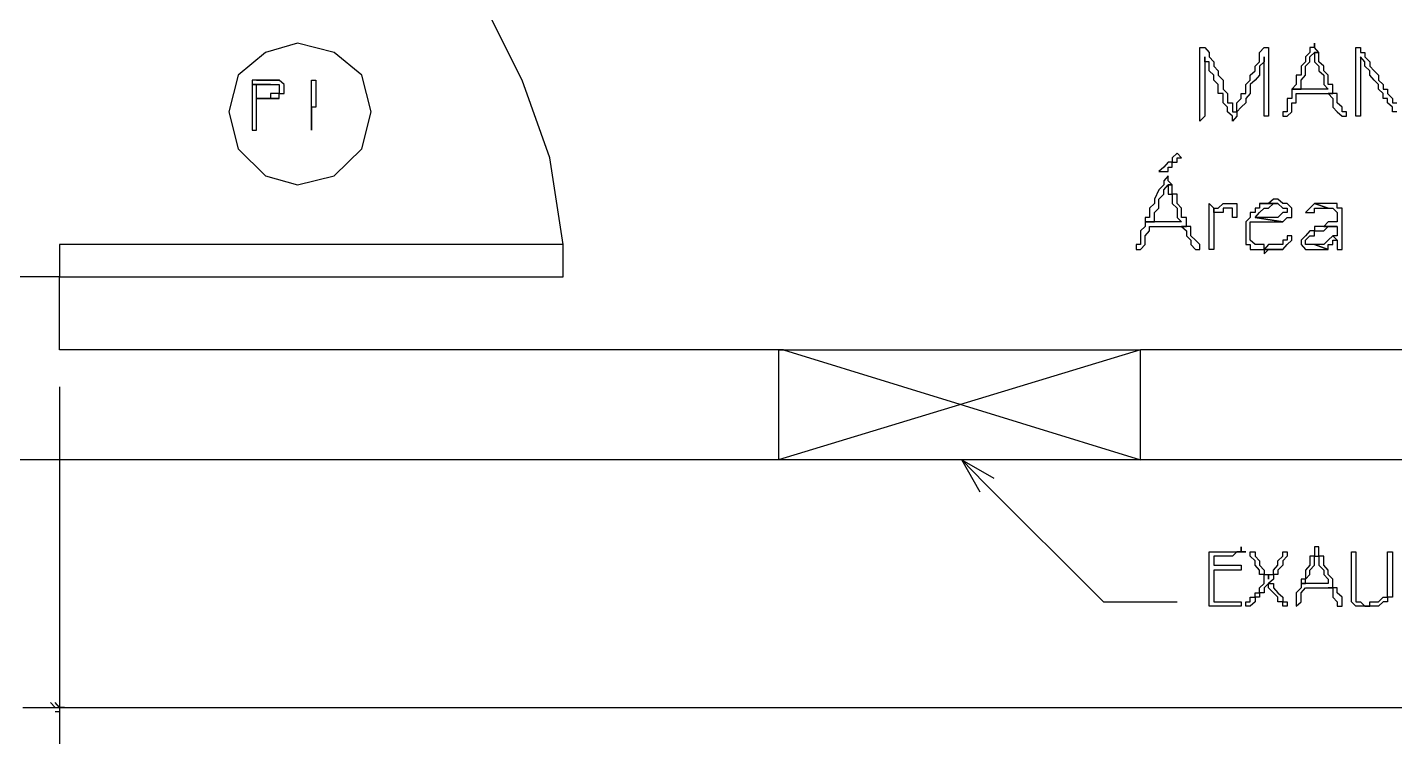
# Model space of a CAD drawing. Header units: millimetres. Extents: x -518.8 to -461.2, y 3.5 to 44.2.
# Drawn here: x -472.585 to -470.685, y 22.746 to 23.742 of the extents above; entities that cross this region are included whole.
import ezdxf

# ---------------------------------------------------------------- set-up
doc = ezdxf.new("R2010")
doc.units = ezdxf.units.MM
doc.header["$MEASUREMENT"] = 0
for name, color, linetype in [('10', 10, 'Continuous'), ('12', 12, 'Continuous'), ('16', 16, 'Continuous'), ('3', 3, 'Continuous'), ('5', 5, 'Continuous'), ('6', 6, 'Continuous'), ('8', 8, 'Continuous'), ('MYSOLIDS', 7, 'Continuous')]:
    doc.layers.add(name, color=color, linetype=linetype)

msp = doc.modelspace()

# ---------------------------------------------------------------- linework, layer by layer
at = {"layer": '10'}
for points in [[(-471.8406, 23.4398), (-472.5406, 23.4398), (-472.5406, 23.3947), (-471.8406, 23.3947), (-471.8406, 23.4398)], [(-472.5406, 23.3947), (-472.6933, 23.3947)], [(-472.5406, 23.2932), (-472.5406, 23.3947)], [(-471.0384, 23.1406), (-471.0384, 23.2932)]]:
    msp.add_lwpolyline(points, dxfattribs=at)
at = {"layer": '12'}
msp.add_lwpolyline([(-472.1075, 23.624), (-472.1203, 23.6751), (-472.1587, 23.7067), (-472.2098, 23.7195), (-472.2542, 23.7067), (-472.2925, 23.6751), (-472.3053, 23.624), (-472.2925, 23.5729), (-472.2542, 23.5353), (-472.2098, 23.5225), (-472.1587, 23.5353), (-472.1203, 23.5729), (-472.1075, 23.624)], dxfattribs=at)
at = {"layer": '16'}
for points in [[(-471.2609, 23.0954), (-471.2865, 23.1406), (-471.2421, 23.115)], [(-471.2865, 23.1406), (-471.2549, 23.1082), (-471.0895, 22.9428), (-470.9872, 22.9428)]]:
    msp.add_lwpolyline(points, dxfattribs=at)
at = {"layer": '3'}
for points in [[(-471.0384, 23.2932), (-471.5414, 23.1406)], [(-471.5346, 23.2932), (-471.0384, 23.1406)]]:
    msp.add_lwpolyline(points, dxfattribs=at)
at = {"layer": '5'}
for points in [[(-471.5346, 23.2932), (-472.5406, 23.2932)], [(-471.5346, 23.2932), (-471.5414, 23.2932), (-471.5414, 23.1406)], [(-470.0324, 23.2932), (-471.0384, 23.2932)], [(-471.5414, 23.1406), (-472.6933, 23.1406)], [(-470.0324, 23.1406), (-471.0384, 23.1406)]]:
    msp.add_lwpolyline(points, dxfattribs=at)
at = {"layer": '6'}
for points in [[(-471.8406, 23.4398), (-471.8594, 23.5601), (-471.8978, 23.6684), (-471.9489, 23.7706), (-472.0188, 23.8661), (-472.1075, 23.9488), (-472.203, 24.0127), (-472.3113, 24.0571), (-472.4263, 24.0887), (-472.5406, 24.0954)], [(-471.5414, 23.2932), (-471.0384, 23.2932)], [(-471.0384, 23.1406), (-471.5414, 23.1406)]]:
    msp.add_lwpolyline(points, dxfattribs=at)
at = {"layer": '8'}
for points in [[(-472.5406, 23.2421), (-472.5406, 22.7458)], [(-472.5918, 22.7962), (-468.479, 22.7962)], [(-472.5466, 22.7962), (-472.5534, 22.803)], [(-472.5466, 22.7962), (-472.5534, 22.803)], [(-472.5406, 22.803), (-472.5406, 22.7962), (-472.5339, 22.7962), (-472.5339, 22.7962), (-472.5406, 22.7962), (-472.5406, 22.7962), (-472.5466, 22.803)], [(-472.5406, 22.7902), (-472.5406, 22.7902), (-472.5406, 22.7902), (-472.5466, 22.7902)]]:
    msp.add_lwpolyline(points, dxfattribs=at)
at = {"layer": 'MYSOLIDS'}
for points in [[(-470.7963, 23.7195), (-470.7963, 23.7135), (-470.803, 23.7135), (-470.803, 23.7135), (-470.803, 23.7135), (-470.803, 23.7067), (-470.809, 23.7007), (-470.809, 23.6939), (-470.8151, 23.6879), (-470.8151, 23.6812), (-470.8151, 23.6751), (-470.8218, 23.6751), (-470.8218, 23.6751), (-470.8218, 23.6684), (-470.8218, 23.6624), (-470.8278, 23.6556), (-470.8278, 23.6556), (-470.8218, 23.6556), (-470.8151, 23.6556), (-470.8151, 23.6624), (-470.8151, 23.6684), (-470.8151, 23.6684), (-470.809, 23.6751), (-470.809, 23.6751), (-470.809, 23.6812), (-470.809, 23.6812), (-470.809, 23.6879), (-470.803, 23.6939), (-470.803, 23.6939), (-470.803, 23.7007), (-470.7963, 23.7067), (-470.7902, 23.7067), (-470.7963, 23.7135), (-470.7963, 23.7135), (-470.7963, 23.7195), (-470.7963, 23.7195)], [(-470.9489, 23.7007), (-470.9489, 23.6939), (-470.9489, 23.6879), (-470.9489, 23.6879), (-470.9489, 23.6812), (-470.9489, 23.6751), (-470.9489, 23.6751), (-470.9489, 23.6684), (-470.9489, 23.6624), (-470.9489, 23.6624), (-470.9489, 23.6556), (-470.9489, 23.6556), (-470.9489, 23.6496), (-470.9489, 23.6428), (-470.9489, 23.6368), (-470.9489, 23.6368), (-470.9489, 23.6308), (-470.9489, 23.624), (-470.9489, 23.624), (-470.9489, 23.618), (-470.9489, 23.618), (-470.9489, 23.618), (-470.9557, 23.6112), (-470.9557, 23.6112), (-470.9557, 23.618), (-470.9557, 23.618), (-470.9557, 23.618), (-470.9557, 23.618), (-470.9557, 23.624), (-470.9557, 23.624), (-470.9557, 23.624), (-470.9557, 23.6308), (-470.9557, 23.6368), (-470.9557, 23.6428), (-470.9557, 23.6428), (-470.9557, 23.6496), (-470.9557, 23.6556), (-470.9557, 23.6624), (-470.9557, 23.6624), (-470.9557, 23.6684), (-470.9557, 23.6751), (-470.9557, 23.6812), (-470.9557, 23.6812), (-470.9557, 23.6879), (-470.9557, 23.6939), (-470.9557, 23.6939), (-470.9557, 23.7007), (-470.9557, 23.7067), (-470.9557, 23.7067), (-470.9557, 23.7067), (-470.9557, 23.7067), (-470.9557, 23.7135), (-470.9557, 23.7135), (-470.9557, 23.7135), (-470.9557, 23.7135), (-470.9489, 23.7135), (-470.9489, 23.7135), (-470.9429, 23.7067), (-470.9429, 23.7007), (-470.9429, 23.7007), (-470.9361, 23.6939), (-470.9361, 23.6939), (-470.9361, 23.6879), (-470.9361, 23.6879), (-470.9301, 23.6812), (-470.9301, 23.6751), (-470.9301, 23.6751), (-470.9233, 23.6684), (-470.9233, 23.6624), (-470.9233, 23.6624), (-470.9233, 23.6556), (-470.9173, 23.6496), (-470.9173, 23.6496), (-470.9173, 23.6428), (-470.9173, 23.6368), (-470.9105, 23.6368), (-470.9105, 23.6308), (-470.9105, 23.624), (-470.9105, 23.624), (-470.9045, 23.624), (-470.9045, 23.6308), (-470.9045, 23.6308), (-470.9045, 23.6368), (-470.8985, 23.6428), (-470.8985, 23.6428), (-470.8985, 23.6496), (-470.8918, 23.6496), (-470.8918, 23.6556), (-470.8918, 23.6624), (-470.8857, 23.6684), (-470.8857, 23.6684), (-470.8857, 23.6751), (-470.879, 23.6812), (-470.879, 23.6879), (-470.879, 23.6879), (-470.873, 23.6939), (-470.873, 23.7007), (-470.873, 23.7067), (-470.873, 23.7067), (-470.8662, 23.7135), (-470.8662, 23.7135), (-470.8662, 23.7135), (-470.8602, 23.7135), (-470.8602, 23.7135), (-470.8602, 23.7135), (-470.8602, 23.7135), (-470.8602, 23.7135), (-470.8602, 23.7135), (-470.8602, 23.618), (-470.8602, 23.618), (-470.8602, 23.618), (-470.8602, 23.618), (-470.8602, 23.618), (-470.8602, 23.618), (-470.8602, 23.618), (-470.8662, 23.618), (-470.8662, 23.618), (-470.8662, 23.7007), (-470.8662, 23.6939), (-470.873, 23.6879), (-470.873, 23.6812), (-470.873, 23.6751), (-470.879, 23.6684), (-470.879, 23.6684), (-470.8857, 23.6624), (-470.8857, 23.6556), (-470.8857, 23.6556), (-470.8857, 23.6496), (-470.8918, 23.6428), (-470.8918, 23.6428), (-470.8918, 23.6368), (-470.8918, 23.6368), (-470.8985, 23.6308), (-470.8985, 23.6308), (-470.8985, 23.6308), (-470.9045, 23.624), (-470.9045, 23.618), (-470.9045, 23.618), (-470.9105, 23.6112), (-470.9105, 23.6112), (-470.9105, 23.618), (-470.9105, 23.618), (-470.9105, 23.618), (-470.9173, 23.624), (-470.9173, 23.624), (-470.9173, 23.624), (-470.9173, 23.6308), (-470.9233, 23.6368), (-470.9233, 23.6428), (-470.9233, 23.6496), (-470.9301, 23.6496), (-470.9301, 23.6556), (-470.9301, 23.6624), (-470.9301, 23.6624), (-470.9361, 23.6684), (-470.9361, 23.6751), (-470.9361, 23.6751), (-470.9429, 23.6812), (-470.9429, 23.6879), (-470.9429, 23.6879), (-470.9429, 23.6939), (-470.9489, 23.6939), (-470.9489, 23.7007), (-470.9489, 23.7007), (-470.9489, 23.7007), (-470.9489, 23.7007), (-470.9489, 23.7007)], [(-470.7902, 23.7067), (-470.7963, 23.7067), (-470.7963, 23.7067), (-470.7963, 23.7007), (-470.7963, 23.6939), (-470.7902, 23.6879), (-470.7902, 23.6879), (-470.7902, 23.6812), (-470.7902, 23.6812), (-470.7835, 23.6751), (-470.7835, 23.6684), (-470.7835, 23.6684), (-470.7835, 23.6624), (-470.7775, 23.6556), (-470.8218, 23.6556), (-470.8278, 23.6556), (-470.8278, 23.6496), (-470.8278, 23.6428), (-470.8346, 23.6428), (-470.8346, 23.6368), (-470.8346, 23.6368), (-470.8346, 23.6308), (-470.8346, 23.624), (-470.8406, 23.624), (-470.8406, 23.618), (-470.8346, 23.618), (-470.8346, 23.618), (-470.8346, 23.618), (-470.8346, 23.618), (-470.8278, 23.624), (-470.8278, 23.6308), (-470.8278, 23.6308), (-470.8278, 23.6368), (-470.8218, 23.6368), (-470.8218, 23.6428), (-470.8218, 23.6496), (-470.7775, 23.6496), (-470.7707, 23.6496), (-470.7707, 23.6556), (-470.7707, 23.6624), (-470.7775, 23.6624), (-470.7775, 23.6684), (-470.7775, 23.6751), (-470.7775, 23.6751), (-470.7835, 23.6812), (-470.7835, 23.6812), (-470.7835, 23.6879), (-470.7835, 23.6879), (-470.7902, 23.6939), (-470.7902, 23.6939), (-470.7902, 23.7007), (-470.7902, 23.7067), (-470.7902, 23.7067), (-470.7902, 23.7067)], [(-470.7324, 23.7007), (-470.7324, 23.618), (-470.7324, 23.618), (-470.7324, 23.618), (-470.7324, 23.618), (-470.7324, 23.618), (-470.7391, 23.618), (-470.7391, 23.618), (-470.7391, 23.618), (-470.7391, 23.618), (-470.7391, 23.7067), (-470.7391, 23.7135), (-470.7391, 23.7135), (-470.7324, 23.7135), (-470.7324, 23.7135), (-470.7324, 23.7135), (-470.7324, 23.7135), (-470.7324, 23.7067), (-470.7324, 23.7067), (-470.7263, 23.7067), (-470.7263, 23.7007), (-470.7196, 23.6939), (-470.7196, 23.6939), (-470.7196, 23.6879), (-470.7136, 23.6812), (-470.7136, 23.6812), (-470.7075, 23.6751), (-470.7075, 23.6684), (-470.7075, 23.6684), (-470.7008, 23.6624), (-470.7008, 23.6624), (-470.7008, 23.6556), (-470.6948, 23.6556), (-470.6948, 23.6496), (-470.688, 23.6428), (-470.688, 23.6428), (-470.688, 23.6368), (-470.682, 23.6368)], [(-470.682, 23.624), (-470.688, 23.624), (-470.688, 23.6308), (-470.6948, 23.6368), (-470.6948, 23.6428), (-470.7008, 23.6428), (-470.7008, 23.6496), (-470.7008, 23.6496), (-470.7075, 23.6556), (-470.7075, 23.6556), (-470.7075, 23.6624), (-470.7136, 23.6684), (-470.7136, 23.6684), (-470.7196, 23.6751), (-470.7196, 23.6812), (-470.7196, 23.6812), (-470.7263, 23.6879), (-470.7263, 23.6939), (-470.7324, 23.7007), (-470.7324, 23.7007), (-470.7324, 23.7007), (-470.7324, 23.7007), (-470.7324, 23.7007)], [(-472.273, 23.6684), (-472.273, 23.6684), (-472.273, 23.6684), (-472.273, 23.6684), (-472.273, 23.6624), (-472.2474, 23.6624), (-472.2474, 23.6624), (-472.2414, 23.6624), (-472.2414, 23.6624), (-472.2354, 23.6624), (-472.2354, 23.6624), (-472.2354, 23.6624), (-472.2354, 23.6556), (-472.2354, 23.6556), (-472.2354, 23.6556), (-472.2354, 23.6496), (-472.2354, 23.6496), (-472.2414, 23.6496), (-472.2414, 23.6496), (-472.2414, 23.6496), (-472.2474, 23.6496), (-472.2474, 23.6428), (-472.2542, 23.6428), (-472.2542, 23.6428), (-472.2602, 23.6428), (-472.2669, 23.6428), (-472.2669, 23.6428), (-472.2354, 23.6428), (-472.2354, 23.6428), (-472.2354, 23.6496), (-472.2286, 23.6496), (-472.2286, 23.6496), (-472.2286, 23.6556), (-472.2286, 23.6556), (-472.2286, 23.6556), (-472.2286, 23.6624), (-472.2286, 23.6624), (-472.2354, 23.6684), (-472.2354, 23.6684), (-472.2669, 23.6684), (-472.2669, 23.6684), (-472.273, 23.6684), (-472.273, 23.6684)], [(-472.273, 23.6624), (-472.273, 23.6624), (-472.273, 23.6624), (-472.273, 23.6624), (-472.273, 23.6556), (-472.273, 23.6556), (-472.273, 23.6496), (-472.273, 23.6496), (-472.273, 23.6428), (-472.273, 23.6428), (-472.273, 23.6368), (-472.273, 23.6368), (-472.273, 23.6308), (-472.273, 23.6308), (-472.273, 23.624), (-472.273, 23.618), (-472.273, 23.618), (-472.273, 23.6112), (-472.273, 23.6112), (-472.273, 23.6052), (-472.273, 23.6052), (-472.273, 23.6052), (-472.273, 23.5985), (-472.273, 23.5985), (-472.2669, 23.5985), (-472.2669, 23.6052), (-472.2669, 23.6052), (-472.2669, 23.6052), (-472.2669, 23.6112), (-472.2669, 23.6112), (-472.2669, 23.618), (-472.2669, 23.618), (-472.2669, 23.624), (-472.2669, 23.624), (-472.2669, 23.6308), (-472.2669, 23.6308), (-472.2669, 23.6368), (-472.2669, 23.6368), (-472.2669, 23.6428), (-472.2669, 23.6428), (-472.2669, 23.6428), (-472.2602, 23.6428), (-472.2542, 23.6428), (-472.2542, 23.6428), (-472.2474, 23.6428), (-472.2474, 23.6428), (-472.2414, 23.6428), (-472.2414, 23.6428), (-472.2414, 23.6428), (-472.2354, 23.6428), (-472.2669, 23.6428), (-472.2669, 23.6428), (-472.2669, 23.6496), (-472.2669, 23.6496), (-472.2669, 23.6556), (-472.2669, 23.6556), (-472.2669, 23.6624), (-472.2669, 23.6624), (-472.2669, 23.6624), (-472.2602, 23.6624), (-472.2602, 23.6624), (-472.2542, 23.6624), (-472.2542, 23.6624), (-472.2542, 23.6624), (-472.2474, 23.6624), (-472.2474, 23.6624), (-472.273, 23.6624), (-472.273, 23.6624)], [(-472.2474, 23.6684), (-472.2474, 23.6684), (-472.2542, 23.6684), (-472.2542, 23.6684), (-472.2602, 23.6684), (-472.2602, 23.6684), (-472.2669, 23.6684), (-472.2669, 23.6684), (-472.2354, 23.6684), (-472.2354, 23.6684), (-472.2414, 23.6684), (-472.2414, 23.6684), (-472.2474, 23.6684), (-472.2474, 23.6684)], [(-472.1902, 23.6052), (-472.1902, 23.6052), (-472.1902, 23.6112), (-472.1902, 23.6112), (-472.1902, 23.6112), (-472.1902, 23.618), (-472.1902, 23.618), (-472.1902, 23.624), (-472.1902, 23.624), (-472.1902, 23.6308), (-472.1902, 23.6308), (-472.1902, 23.6368), (-472.1902, 23.6368), (-472.1902, 23.6428), (-472.1902, 23.6428), (-472.1902, 23.6496), (-472.1902, 23.6496), (-472.1902, 23.6556), (-472.1902, 23.6556), (-472.1902, 23.6624), (-472.1902, 23.6624), (-472.1902, 23.6684), (-472.1902, 23.6684), (-472.1902, 23.6684), (-472.1902, 23.6684), (-472.1902, 23.6684), (-472.1842, 23.6684), (-472.1842, 23.6684), (-472.1842, 23.6684), (-472.1842, 23.6624), (-472.1842, 23.6624), (-472.1842, 23.6556), (-472.1842, 23.6556), (-472.1842, 23.6496), (-472.1842, 23.6496), (-472.1842, 23.6428), (-472.1842, 23.6428), (-472.1842, 23.6368), (-472.1842, 23.6368), (-472.1842, 23.6308), (-472.1902, 23.6308), (-472.1902, 23.624), (-472.1902, 23.624), (-472.1902, 23.618), (-472.1902, 23.6112), (-472.1902, 23.6112), (-472.1902, 23.6052), (-472.1902, 23.6052), (-472.1902, 23.6052), (-472.1902, 23.6052), (-472.1902, 23.5985), (-472.1902, 23.5985), (-472.1902, 23.5985), (-472.1902, 23.5985), (-472.1902, 23.5985), (-472.1902, 23.5985), (-472.1902, 23.6052), (-472.1902, 23.6052), (-472.1902, 23.6052), (-472.1902, 23.6052), (-472.1902, 23.6052)], [(-470.7707, 23.6496), (-470.7775, 23.6496), (-470.7775, 23.6496), (-470.7707, 23.6428), (-470.7707, 23.6428), (-470.7707, 23.6368), (-470.7707, 23.6308), (-470.7647, 23.624), (-470.7647, 23.624), (-470.7579, 23.618), (-470.7579, 23.618), (-470.7579, 23.618), (-470.7519, 23.618), (-470.7519, 23.618), (-470.7519, 23.624), (-470.7579, 23.624), (-470.7579, 23.6308), (-470.7647, 23.6368), (-470.7647, 23.6428), (-470.7647, 23.6496), (-470.7707, 23.6496), (-470.7707, 23.6496)], [(-470.9872, 23.5669), (-470.9872, 23.5669), (-470.994, 23.5601), (-470.994, 23.5601), (-470.994, 23.5541), (-471, 23.5541), (-471, 23.5541), (-471.006, 23.5473), (-471.006, 23.5473), (-471.0128, 23.5413), (-471.0128, 23.5413), (-471.006, 23.5413), (-471.006, 23.5413), (-471, 23.5413), (-471, 23.5413), (-471, 23.5473), (-470.994, 23.5473), (-470.994, 23.5541), (-470.9872, 23.5541), (-470.9872, 23.5601), (-470.9872, 23.5601), (-470.9812, 23.5601), (-470.9872, 23.5669), (-470.9872, 23.5669), (-470.9872, 23.5669)], [(-471, 23.5353), (-471, 23.5353), (-471.006, 23.5285), (-471.006, 23.5285), (-471.006, 23.5285), (-471.006, 23.5225), (-471.0128, 23.5157), (-471.0128, 23.5157), (-471.0188, 23.503), (-471.0188, 23.4969), (-471.0188, 23.4969), (-471.0256, 23.4902), (-471.0256, 23.4902), (-471.0256, 23.4842), (-471.0256, 23.4774), (-471.0316, 23.4774), (-471.0316, 23.4714), (-471.0256, 23.4714), (-471.0188, 23.4714), (-471.0188, 23.4774), (-471.0188, 23.4842), (-471.0188, 23.4842), (-471.0128, 23.4902), (-471.0128, 23.4902), (-471.0128, 23.4969), (-471.0128, 23.4969), (-471.0128, 23.503), (-471.006, 23.5097), (-471.006, 23.5097), (-471.006, 23.5157), (-471, 23.5225), (-470.994, 23.5225), (-471, 23.5285), (-471, 23.5285), (-471, 23.5353), (-471, 23.5353)], [(-470.994, 23.5225), (-471, 23.5225), (-471, 23.5225), (-471, 23.5157), (-471, 23.5097), (-470.994, 23.5097), (-470.994, 23.503), (-470.994, 23.4969), (-470.994, 23.4969), (-470.9872, 23.4902), (-470.9872, 23.4842), (-470.9872, 23.4842), (-470.9872, 23.4774), (-470.9812, 23.4714), (-471.0256, 23.4714), (-471.0316, 23.4714), (-471.0316, 23.4646), (-471.0316, 23.4646), (-471.0384, 23.4586), (-471.0384, 23.4518), (-471.0384, 23.4518), (-471.0384, 23.4458), (-471.0384, 23.4398), (-471.0444, 23.4398), (-471.0444, 23.433), (-471.0384, 23.433), (-471.0384, 23.433), (-471.0384, 23.433), (-471.0384, 23.433), (-471.0316, 23.4398), (-471.0316, 23.4458), (-471.0316, 23.4458), (-471.0316, 23.4518), (-471.0256, 23.4586), (-471.0256, 23.4586), (-471.0256, 23.4646), (-470.9812, 23.4646), (-470.9745, 23.4646), (-470.9745, 23.4714), (-470.9745, 23.4774), (-470.9812, 23.4774), (-470.9812, 23.4842), (-470.9812, 23.4902), (-470.9812, 23.4902), (-470.9872, 23.4969), (-470.9872, 23.4969), (-470.9872, 23.503), (-470.9872, 23.5097), (-470.994, 23.5097), (-470.994, 23.5097), (-470.994, 23.5157), (-470.994, 23.5225), (-470.994, 23.5225), (-470.994, 23.5225)], [(-470.9361, 23.4842), (-470.9361, 23.4902), (-470.9301, 23.4902), (-470.9233, 23.4969), (-470.9233, 23.4969), (-470.9173, 23.4969), (-470.9173, 23.4969), (-470.9105, 23.4969), (-470.9105, 23.4969), (-470.9045, 23.4969), (-470.9045, 23.4902), (-470.9045, 23.4902), (-470.9045, 23.4842), (-470.9045, 23.4842), (-470.9045, 23.4842), (-470.9045, 23.4774), (-470.9045, 23.4774), (-470.9105, 23.4774), (-470.9105, 23.4774), (-470.9105, 23.4842), (-470.9105, 23.4842), (-470.9105, 23.4842), (-470.9105, 23.4842), (-470.9105, 23.4842), (-470.9105, 23.4842), (-470.9105, 23.4902), (-470.9105, 23.4902), (-470.9173, 23.4902), (-470.9173, 23.4902), (-470.9173, 23.4902), (-470.9233, 23.4902), (-470.9233, 23.4902), (-470.9233, 23.4842), (-470.9301, 23.4842), (-470.9361, 23.4842), (-470.9361, 23.4774), (-470.9361, 23.4774), (-470.9361, 23.4714), (-470.9361, 23.4714), (-470.9361, 23.4646), (-470.9361, 23.4646), (-470.9361, 23.4586), (-470.9361, 23.4518), (-470.9361, 23.4458), (-470.9361, 23.4458), (-470.9361, 23.4458), (-470.9361, 23.4398), (-470.9361, 23.433), (-470.9361, 23.433), (-470.9429, 23.433), (-470.9429, 23.433), (-470.9429, 23.433), (-470.9429, 23.433), (-470.9429, 23.4398), (-470.9429, 23.4398), (-470.9429, 23.4458), (-470.9429, 23.4518), (-470.9429, 23.4586), (-470.9429, 23.4586), (-470.9429, 23.4646), (-470.9429, 23.4714), (-470.9429, 23.4714), (-470.9429, 23.4774), (-470.9429, 23.4842), (-470.9429, 23.4842), (-470.9429, 23.4902), (-470.9429, 23.4902), (-470.9429, 23.4969), (-470.9429, 23.4969), (-470.9429, 23.4969), (-470.9429, 23.4969), (-470.9429, 23.4969), (-470.9361, 23.4902), (-470.9361, 23.4842), (-470.9361, 23.4842), (-470.9361, 23.4842), (-470.9361, 23.4842), (-470.9361, 23.4842), (-470.9361, 23.4842)], [(-470.873, 23.4969), (-470.873, 23.4902), (-470.879, 23.4902), (-470.879, 23.4842), (-470.8857, 23.4842), (-470.8857, 23.4774), (-470.8857, 23.4774), (-470.8918, 23.4714), (-470.8918, 23.4714), (-470.8918, 23.4646), (-470.8918, 23.4586), (-470.8918, 23.4586), (-470.8918, 23.4518), (-470.8918, 23.4458), (-470.8918, 23.4458), (-470.8918, 23.4398), (-470.8857, 23.4398), (-470.8857, 23.4398), (-470.8857, 23.433), (-470.879, 23.433), (-470.873, 23.433), (-470.8662, 23.433), (-470.8662, 23.427), (-470.8602, 23.433), (-470.8602, 23.433), (-470.8534, 23.433), (-470.8474, 23.433), (-470.8474, 23.433), (-470.8474, 23.433), (-470.8406, 23.433), (-470.8662, 23.433), (-470.8662, 23.4398), (-470.873, 23.4398), (-470.879, 23.4398), (-470.879, 23.4398), (-470.8857, 23.4458), (-470.8857, 23.4458), (-470.8857, 23.4518), (-470.8857, 23.4586), (-470.8857, 23.4586), (-470.8857, 23.4646), (-470.8857, 23.4646), (-470.8857, 23.4714), (-470.8857, 23.4714), (-470.879, 23.4714), (-470.873, 23.4714), (-470.8662, 23.4714), (-470.8602, 23.4714), (-470.8534, 23.4714), (-470.8474, 23.4714), (-470.8474, 23.4714), (-470.8406, 23.4714), (-470.8406, 23.4714), (-470.879, 23.4774), (-470.879, 23.4774), (-470.879, 23.4774), (-470.873, 23.4842), (-470.873, 23.4842), (-470.8662, 23.4902), (-470.8602, 23.4902), (-470.8602, 23.4902), (-470.8534, 23.4969), (-470.8474, 23.4969), (-470.873, 23.4969), (-470.873, 23.4969)], [(-470.8474, 23.503), (-470.8534, 23.503), (-470.8534, 23.503), (-470.8602, 23.4969), (-470.8662, 23.4969), (-470.8662, 23.4969), (-470.873, 23.4969), (-470.8474, 23.4969), (-470.8474, 23.4969), (-470.8406, 23.4902), (-470.8406, 23.4902), (-470.8346, 23.4902), (-470.8346, 23.4842), (-470.8346, 23.4842), (-470.8346, 23.4842), (-470.8406, 23.4842), (-470.8474, 23.4774), (-470.8474, 23.4774), (-470.8534, 23.4774), (-470.8534, 23.4774), (-470.8602, 23.4774), (-470.8662, 23.4774), (-470.8662, 23.4774), (-470.873, 23.4774), (-470.879, 23.4774), (-470.8406, 23.4714), (-470.8346, 23.4774), (-470.8346, 23.4774), (-470.8278, 23.4774), (-470.8278, 23.4842), (-470.8278, 23.4842), (-470.8278, 23.4902), (-470.8278, 23.4902), (-470.8346, 23.4969), (-470.8346, 23.4969), (-470.8406, 23.4969), (-470.8474, 23.503), (-470.8474, 23.503), (-470.8474, 23.503)], [(-470.7963, 23.4969), (-470.803, 23.4902), (-470.803, 23.4902), (-470.803, 23.4902), (-470.809, 23.4842), (-470.803, 23.4842), (-470.803, 23.4842), (-470.803, 23.4842), (-470.7963, 23.4842), (-470.7963, 23.4842), (-470.7963, 23.4902), (-470.7902, 23.4902), (-470.7902, 23.4902), (-470.7835, 23.4902), (-470.7775, 23.4902), (-470.7775, 23.4902), (-470.7963, 23.4969), (-470.7963, 23.4969)], [(-470.7775, 23.4969), (-470.7775, 23.4969), (-470.7835, 23.4969), (-470.7835, 23.4969), (-470.7902, 23.4969), (-470.7902, 23.4969), (-470.7963, 23.4969), (-470.7775, 23.4902), (-470.7707, 23.4902), (-470.7707, 23.4902), (-470.7707, 23.4902), (-470.7647, 23.4842), (-470.7647, 23.4774), (-470.7647, 23.4714), (-470.7707, 23.4714), (-470.7775, 23.4714), (-470.7835, 23.4646), (-470.7647, 23.4646), (-470.7647, 23.4518), (-470.7707, 23.4518), (-470.7707, 23.4518), (-470.7647, 23.4458), (-470.7647, 23.4398), (-470.7647, 23.433), (-470.7647, 23.433), (-470.7579, 23.433), (-470.7579, 23.4398), (-470.7579, 23.4774), (-470.7579, 23.4842), (-470.7579, 23.4902), (-470.7647, 23.4902), (-470.7647, 23.4969), (-470.7647, 23.4969), (-470.7707, 23.4969), (-470.7775, 23.4969), (-470.7775, 23.4969)], [(-470.9745, 23.4646), (-470.9812, 23.4646), (-470.9812, 23.4646), (-470.9745, 23.4586), (-470.9745, 23.4586), (-470.9745, 23.4518), (-470.9684, 23.4458), (-470.9684, 23.4398), (-470.9684, 23.4398), (-470.9617, 23.433), (-470.9617, 23.433), (-470.9617, 23.433), (-470.9557, 23.433), (-470.9557, 23.433), (-470.9557, 23.4398), (-470.9617, 23.4458), (-470.9617, 23.4458), (-470.9684, 23.4518), (-470.9684, 23.4586), (-470.9684, 23.4646), (-470.9745, 23.4646), (-470.9745, 23.4646)], [(-470.8278, 23.4518), (-470.8278, 23.4518), (-470.8346, 23.4518), (-470.8346, 23.4518), (-470.8346, 23.4458), (-470.8346, 23.4458), (-470.8406, 23.4458), (-470.8406, 23.4398), (-470.8474, 23.4398), (-470.8534, 23.4398), (-470.8534, 23.4398), (-470.8602, 23.4398), (-470.8662, 23.433), (-470.8406, 23.433), (-470.8346, 23.4398), (-470.8346, 23.4398), (-470.8278, 23.4458), (-470.8278, 23.4458), (-470.8278, 23.4458), (-470.8278, 23.4518), (-470.8278, 23.4518), (-470.8278, 23.4518), (-470.8278, 23.4518)], [(-470.7835, 23.4646), (-470.7835, 23.4646), (-470.7902, 23.4646), (-470.7963, 23.4646), (-470.7963, 23.4586), (-470.803, 23.4586), (-470.803, 23.4586), (-470.803, 23.4586), (-470.809, 23.4518), (-470.809, 23.4518), (-470.8151, 23.4458), (-470.8151, 23.4458), (-470.8151, 23.4398), (-470.8151, 23.4398), (-470.809, 23.433), (-470.809, 23.433), (-470.803, 23.433), (-470.803, 23.433), (-470.7963, 23.433), (-470.7902, 23.433), (-470.7835, 23.433), (-470.7835, 23.433), (-470.7775, 23.433), (-470.7963, 23.4398), (-470.803, 23.4398), (-470.803, 23.4398), (-470.809, 23.4398), (-470.809, 23.4458), (-470.809, 23.4458), (-470.809, 23.4458), (-470.803, 23.4518), (-470.7963, 23.4518), (-470.7963, 23.4518), (-470.7963, 23.4586), (-470.7902, 23.4586), (-470.7902, 23.4586), (-470.7835, 23.4586), (-470.7775, 23.4646), (-470.7707, 23.4646), (-470.7647, 23.4646), (-470.7835, 23.4646), (-470.7835, 23.4646)], [(-470.7707, 23.4518), (-470.7775, 23.4458), (-470.7775, 23.4458), (-470.7835, 23.4398), (-470.7835, 23.4398), (-470.7902, 23.4398), (-470.7963, 23.4398), (-470.7963, 23.4398), (-470.7775, 23.433), (-470.7775, 23.4398), (-470.7707, 23.4398), (-470.7707, 23.4458), (-470.7647, 23.4458), (-470.7707, 23.4518), (-470.7707, 23.4518)], [(-470.9361, 22.9939), (-470.9045, 22.9939), (-470.8985, 22.9939), (-470.8985, 22.9939), (-470.8985, 22.9939), (-470.8985, 22.9939), (-470.8985, 22.9939), (-470.8985, 22.9872), (-470.8985, 22.9872), (-470.9045, 22.9872), (-470.9045, 22.9872), (-470.9361, 22.9872), (-470.9361, 22.9812), (-470.9361, 22.9812), (-470.9361, 22.9812), (-470.9361, 22.9812), (-470.9361, 22.9744), (-470.9361, 22.9744), (-470.9361, 22.9684), (-470.9361, 22.9624), (-470.9361, 22.9624), (-470.9361, 22.9624), (-470.9361, 22.9556), (-470.9361, 22.9556), (-470.9361, 22.9496), (-470.9361, 22.9428), (-470.9361, 22.9428), (-470.9361, 22.9428), (-470.9361, 22.9428), (-470.9301, 22.9428), (-470.9301, 22.9428), (-470.9233, 22.9428), (-470.9173, 22.9428), (-470.9173, 22.9428), (-470.9173, 22.9428), (-470.9105, 22.9428), (-470.9045, 22.9428), (-470.9045, 22.9428), (-470.8985, 22.9428), (-470.8985, 22.9428), (-470.8985, 22.9428), (-470.8985, 22.9428), (-470.8985, 22.9428), (-470.8985, 22.9428), (-470.8985, 22.9368), (-470.8985, 22.9368), (-470.9045, 22.9368), (-470.9105, 22.9368), (-470.9105, 22.9368), (-470.9105, 22.9368), (-470.9173, 22.9368), (-470.9233, 22.9368), (-470.9233, 22.9368), (-470.9301, 22.9368), (-470.9301, 22.9368), (-470.9361, 22.9368), (-470.9361, 22.9368), (-470.9429, 22.9368), (-470.9429, 22.9368), (-470.9429, 22.9368), (-470.9429, 22.9368), (-470.9429, 22.9368), (-470.9429, 22.9368), (-470.9429, 22.9428), (-470.9429, 22.9428), (-470.9429, 22.9496), (-470.9429, 22.9496), (-470.9429, 22.9556), (-470.9429, 22.9624), (-470.9429, 22.9624), (-470.9429, 22.9684), (-470.9429, 22.9684), (-470.9429, 22.9744), (-470.9429, 22.9744), (-470.9429, 22.9812), (-470.9429, 22.9812), (-470.9429, 22.9872), (-470.9429, 22.9939), (-470.9429, 22.9939), (-470.9429, 23), (-470.9429, 23), (-470.9429, 23.0067), (-470.9429, 23.0067), (-470.9429, 23.0127), (-470.9429, 23.0127), (-470.9429, 23.0127), (-470.9429, 23.0127), (-470.9429, 23.0127), (-470.9429, 23.0127), (-470.9361, 23.0127), (-470.9301, 23.0127), (-470.9301, 23.0127), (-470.9301, 23.0127), (-470.9233, 23.0127), (-470.9233, 23.0127), (-470.9173, 23.0127), (-470.9173, 23.0127), (-470.9105, 23.0127), (-470.9045, 23.0127), (-470.9045, 23.0127), (-470.8985, 23.0127), (-470.8985, 23.0195), (-470.8985, 23.0195), (-470.8985, 23.0127), (-470.8985, 23.0127), (-470.8918, 23.0127), (-470.8918, 23.0127), (-470.8985, 23.0127), (-470.8985, 23.0127), (-470.8985, 23.0127), (-470.9045, 23.0127), (-470.9045, 23.0127), (-470.9105, 23.0067), (-470.9173, 23.0067), (-470.9233, 23.0067), (-470.9233, 23.0067), (-470.9301, 23.0067), (-470.9301, 23.0067), (-470.9361, 23.0067), (-470.9361, 23.0067), (-470.9361, 23.0067), (-470.9361, 23), (-470.9361, 23), (-470.9361, 22.9939), (-470.9361, 22.9939), (-470.9361, 22.9939), (-470.9361, 22.9939), (-470.9361, 22.9939), (-470.9361, 22.9939)], [(-470.7902, 23.0195), (-470.7963, 23.0195), (-470.7963, 23.0127), (-470.7963, 23.0127), (-470.7963, 23.0127), (-470.7963, 23.0067), (-470.803, 23.0067), (-470.803, 23), (-470.803, 22.9939), (-470.809, 22.9872), (-470.809, 22.9872), (-470.809, 22.9812), (-470.809, 22.9812), (-470.809, 22.9744), (-470.8151, 22.9744), (-470.8151, 22.9684), (-470.8151, 22.9684), (-470.809, 22.9684), (-470.809, 22.9684), (-470.809, 22.9744), (-470.809, 22.9744), (-470.803, 22.9812), (-470.803, 22.9812), (-470.803, 22.9812), (-470.803, 22.9872), (-470.803, 22.9872), (-470.7963, 22.9939), (-470.7963, 22.9939), (-470.7963, 23), (-470.7963, 23.0067), (-470.7902, 23.0067), (-470.7902, 23.0067), (-470.7902, 23.0127), (-470.7902, 23.0127), (-470.7902, 23.0195), (-470.7902, 23.0195)], [(-470.8602, 22.9744), (-470.8602, 22.9812), (-470.8534, 22.9812), (-470.8534, 22.9872), (-470.8534, 22.9872), (-470.8474, 22.9939), (-470.8474, 22.9939), (-470.8474, 22.9939), (-470.8474, 23), (-470.8474, 23), (-470.8406, 23.0067), (-470.8406, 23.0067), (-470.8406, 23.0067), (-470.8406, 23.0127), (-470.8406, 23.0127), (-470.8346, 23.0127), (-470.8346, 23.0127), (-470.8346, 23.0127), (-470.8346, 23.0127), (-470.8346, 23.0127), (-470.8346, 23.0127), (-470.8346, 23.0127), (-470.8346, 23.0127), (-470.8346, 23.0067), (-470.8346, 23.0067), (-470.8406, 23), (-470.8406, 23), (-470.8406, 22.9939), (-470.8406, 22.9939), (-470.8474, 22.9872), (-470.8474, 22.9872), (-470.8474, 22.9812), (-470.8534, 22.9812), (-470.8534, 22.9744), (-470.8534, 22.9744), (-470.8602, 22.9684), (-470.8534, 22.9684), (-470.8534, 22.9624), (-470.8534, 22.9624), (-470.8474, 22.9556), (-470.8474, 22.9556), (-470.8474, 22.9556), (-470.8406, 22.9496), (-470.8406, 22.9428), (-470.8346, 22.9428), (-470.8346, 22.9368), (-470.8346, 22.9368), (-470.8346, 22.9368), (-470.8346, 22.9368), (-470.8346, 22.9368), (-470.8346, 22.9368), (-470.8406, 22.9368), (-470.8406, 22.9428), (-470.8406, 22.9428), (-470.8474, 22.9428), (-470.8474, 22.9428), (-470.8474, 22.9496), (-470.8474, 22.9496), (-470.8534, 22.9556), (-470.8534, 22.9556), (-470.8602, 22.9624), (-470.8602, 22.9684), (-470.8602, 22.9684), (-470.8662, 22.9624), (-470.8662, 22.9556), (-470.873, 22.9556), (-470.873, 22.9496), (-470.873, 22.9496), (-470.879, 22.9496), (-470.879, 22.9428), (-470.879, 22.9428), (-470.879, 22.9428), (-470.8857, 22.9368), (-470.8857, 22.9368), (-470.8918, 22.9368), (-470.8918, 22.9368), (-470.8918, 22.9368), (-470.8918, 22.9368), (-470.8918, 22.9368), (-470.8918, 22.9368), (-470.8918, 22.9428), (-470.8857, 22.9428), (-470.8857, 22.9496), (-470.8857, 22.9496), (-470.879, 22.9496), (-470.879, 22.9556), (-470.873, 22.9556), (-470.873, 22.9624), (-470.873, 22.9624), (-470.8662, 22.9684), (-470.8662, 22.9684), (-470.8662, 22.9684), (-470.8662, 22.9744), (-470.8662, 22.9812), (-470.873, 22.9812), (-470.873, 22.9872), (-470.873, 22.9872), (-470.879, 22.9939), (-470.879, 22.9939), (-470.879, 23), (-470.879, 23), (-470.879, 23), (-470.8857, 23.0067), (-470.8857, 23.0127), (-470.8857, 23.0127), (-470.8857, 23.0127), (-470.8857, 23.0127), (-470.8857, 23.0127), (-470.8857, 23.0127), (-470.8857, 23.0127), (-470.879, 23.0127), (-470.879, 23.0127), (-470.879, 23.0067), (-470.879, 23.0067), (-470.879, 23.0067), (-470.873, 23), (-470.873, 23), (-470.873, 22.9939), (-470.873, 22.9939), (-470.8662, 22.9872), (-470.8662, 22.9872), (-470.8662, 22.9812), (-470.8602, 22.9812), (-470.8602, 22.9744), (-470.8602, 22.9744), (-470.8602, 22.9744), (-470.8602, 22.9744), (-470.8602, 22.9744)], [(-470.7902, 23.0067), (-470.7902, 23.0067), (-470.7902, 23.0067), (-470.7902, 23), (-470.7902, 23), (-470.7902, 22.9939), (-470.7902, 22.9939), (-470.7835, 22.9872), (-470.7835, 22.9872), (-470.7835, 22.9812), (-470.7835, 22.9812), (-470.7775, 22.9744), (-470.7775, 22.9744), (-470.7775, 22.9684), (-470.809, 22.9684), (-470.8151, 22.9684), (-470.8151, 22.9624), (-470.8151, 22.9624), (-470.8218, 22.9556), (-470.8218, 22.9556), (-470.8218, 22.9556), (-470.8218, 22.9496), (-470.8218, 22.9428), (-470.8218, 22.9428), (-470.8218, 22.9368), (-470.8218, 22.9368), (-470.8218, 22.9368), (-470.8218, 22.9368), (-470.8218, 22.9368), (-470.8151, 22.9428), (-470.8151, 22.9496), (-470.8151, 22.9496), (-470.8151, 22.9496), (-470.8151, 22.9556), (-470.8151, 22.9556), (-470.809, 22.9624), (-470.7775, 22.9624), (-470.7707, 22.9624), (-470.7707, 22.9684), (-470.7707, 22.9684), (-470.7707, 22.9744), (-470.7775, 22.9812), (-470.7775, 22.9812), (-470.7775, 22.9872), (-470.7775, 22.9872), (-470.7775, 22.9872), (-470.7835, 22.9939), (-470.7835, 22.9939), (-470.7835, 23), (-470.7835, 23), (-470.7835, 23), (-470.7835, 23.0067), (-470.7902, 23.0067), (-470.7902, 23.0067)], [(-470.7451, 23.0127), (-470.7451, 23.0127), (-470.7451, 23.0127), (-470.7451, 23.0127), (-470.7451, 23.0127), (-470.7391, 23.0127), (-470.7391, 23.0127), (-470.7391, 23.0127), (-470.7391, 23.0127), (-470.7391, 22.9556), (-470.7391, 22.9496), (-470.7391, 22.9496), (-470.7391, 22.9428), (-470.7391, 22.9428), (-470.7324, 22.9428), (-470.7324, 22.9428), (-470.7263, 22.9368), (-470.7263, 22.9368), (-470.7196, 22.9368), (-470.7196, 22.9428), (-470.7136, 22.9428), (-470.7136, 22.9428), (-470.7075, 22.9428), (-470.7075, 22.9428), (-470.7008, 22.9496), (-470.7008, 22.9496), (-470.6948, 22.9496), (-470.6948, 22.9496), (-470.6948, 22.9556), (-470.6948, 22.9556), (-470.6948, 22.9624), (-470.6948, 22.9624), (-470.6948, 22.9684), (-470.6948, 22.9684), (-470.6948, 22.9744), (-470.6948, 22.9744), (-470.6948, 22.9812), (-470.6948, 22.9872), (-470.6948, 22.9872), (-470.6948, 22.9939), (-470.6948, 23), (-470.6948, 23), (-470.6948, 23.0067), (-470.6948, 23.0067), (-470.6948, 23.0127), (-470.6948, 23.0127), (-470.6948, 23.0127), (-470.6948, 23.0127), (-470.688, 23.0127), (-470.688, 23.0127), (-470.688, 23.0127), (-470.688, 23.0127), (-470.688, 23.0127), (-470.688, 23.0067), (-470.688, 23), (-470.688, 23), (-470.688, 22.9939), (-470.688, 22.9872), (-470.688, 22.9812), (-470.688, 22.9812), (-470.688, 22.9744), (-470.688, 22.9684), (-470.688, 22.9684), (-470.688, 22.9624), (-470.688, 22.9624), (-470.688, 22.9624), (-470.688, 22.9556), (-470.688, 22.9556), (-470.688, 22.9496), (-470.6948, 22.9496), (-470.6948, 22.9496), (-470.6948, 22.9428), (-470.7008, 22.9428), (-470.7008, 22.9428), (-470.7075, 22.9368), (-470.7075, 22.9368), (-470.7136, 22.9368), (-470.7136, 22.9368), (-470.7196, 22.9368), (-470.7196, 22.9368), (-470.7263, 22.9368), (-470.7263, 22.9368), (-470.7324, 22.9368), (-470.7324, 22.9368), (-470.7391, 22.9368), (-470.7391, 22.9368), (-470.7391, 22.9368), (-470.7451, 22.9428), (-470.7451, 22.9428), (-470.7451, 22.9496), (-470.7451, 22.9496), (-470.7451, 22.9556), (-470.7451, 22.9556), (-470.7451, 23.0127), (-470.7451, 23.0127), (-470.7451, 23.0127)], [(-470.7707, 22.9624), (-470.7775, 22.9624), (-470.7775, 22.9624), (-470.7707, 22.9624), (-470.7707, 22.9556), (-470.7707, 22.9496), (-470.7707, 22.9496), (-470.7647, 22.9428), (-470.7647, 22.9428), (-470.7647, 22.9368), (-470.7579, 22.9368), (-470.7579, 22.9368), (-470.7579, 22.9368), (-470.7579, 22.9368), (-470.7579, 22.9428), (-470.7579, 22.9428), (-470.7579, 22.9496), (-470.7647, 22.9556), (-470.7647, 22.9556), (-470.7647, 22.9624), (-470.7707, 22.9624), (-470.7707, 22.9624)]]:
    msp.add_lwpolyline(points, dxfattribs=at)

doc.saveas('drawing.dxf')
